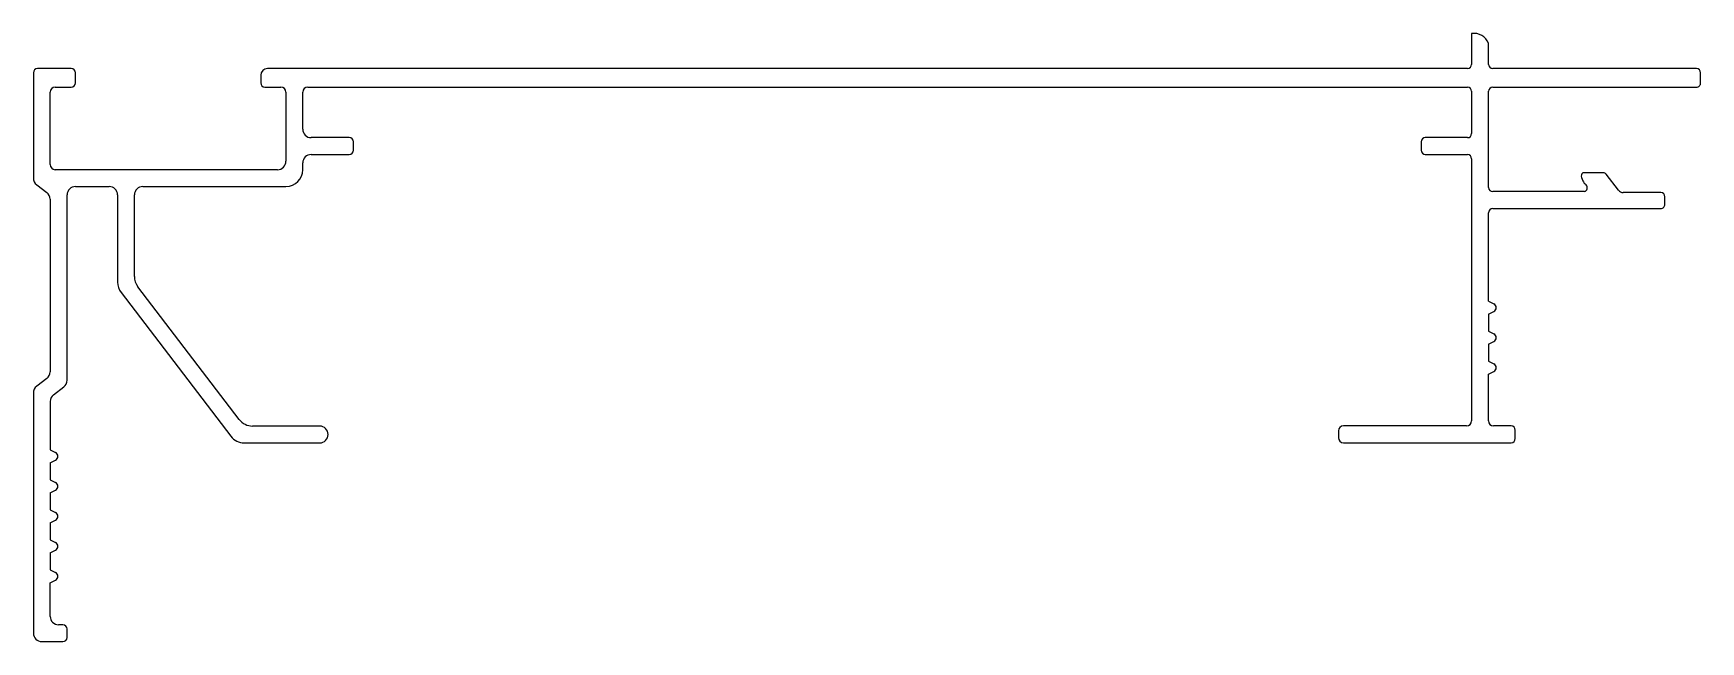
# Model space of a CAD drawing. Extents: x 499 to 598, y 710.3 to 746.3.
import ezdxf

# ---------------------------------------------------------------- set-up
doc = ezdxf.new("R2010")
doc.units = 0
doc.layers.get('0').update_dxf_attribs({"linetype": 'CONTINUOUS'})

msp = doc.modelspace()

# ---------------------------------------------------------------- linework, layer by layer
for p, q in [((584.404, 746.332), (584.404, 744.504)), ((585.404, 744.504), (585.404, 745.754)), ((499.004, 744.004), (499.004, 737.761)), ((501.254, 744.254), (499.254, 744.254)), ((501.504, 743.404), (501.504, 744.004)), ((512.504, 743.854), (512.504, 743.404)), ((584.154, 744.254), (512.904, 744.254)), ((597.753, 744.254), (585.654, 744.254)), ((598.003, 743.404), (598.003, 744.004)), ((500.004, 738.554), (500.004, 742.854)), ((500.304, 743.154), (501.254, 743.154)), ((512.754, 743.154), (513.704, 743.154)), ((514.004, 742.854), (514.004, 738.754)), ((515.004, 740.654), (515.004, 742.854)), ((515.304, 743.154), (584.154, 743.154)), ((584.404, 742.904), (584.404, 740.404)), ((585.404, 737.204), (585.404, 742.904)), ((585.654, 743.154), (597.753, 743.154)), ((517.754, 740.154), (515.504, 740.154)), ((518.004, 739.404), (518.004, 739.904)), ((581.404, 739.904), (581.404, 739.404)), ((584.154, 740.154), (581.654, 740.154)), ((515.004, 738.254), (515.004, 738.654)), ((515.504, 739.154), (517.754, 739.154)), ((581.654, 739.154), (584.154, 739.154)), ((584.404, 738.904), (584.404, 723.354)), ((513.504, 738.254), (500.304, 738.254)), ((590.929, 737.794), (591.001, 737.591)), ((592.218, 738.069), (591.003, 738.069)), ((593.13, 737.034), (592.399, 737.99)), ((499.202, 737.362), (499.805, 736.906)), ((501.004, 725.761), (501.004, 736.754)), ((501.504, 737.254), (503.504, 737.254)), ((504.004, 736.754), (504.004, 731.581)), ((505.004, 731.919), (505.004, 736.754)), ((505.504, 737.254), (514.004, 737.254)), ((591.105, 736.954), (585.654, 736.954)), ((595.634, 736.896), (593.408, 736.896)), ((595.884, 736.204), (595.884, 736.646)), ((500.004, 736.507), (500.004, 726.258)), ((585.404, 730.456), (585.404, 735.704)), ((585.654, 735.954), (595.634, 735.954)), ((504.209, 730.974), (510.731, 722.437)), ((511.225, 723.437), (505.209, 731.312)), ((585.404, 730.456), (585.727, 730.294)), ((585.404, 729.685), (585.727, 729.847)), ((585.404, 729.685), (585.404, 728.676)), ((585.404, 728.676), (585.727, 728.514)), ((585.404, 727.905), (585.727, 728.067)), ((585.404, 727.905), (585.404, 726.896)), ((585.404, 726.896), (585.727, 726.734)), ((499.805, 725.859), (499.202, 725.404)), ((585.404, 726.125), (585.727, 726.287)), ((585.404, 723.354), (585.404, 726.125)), ((499.004, 725.005), (499.004, 710.754)), ((500.202, 724.906), (500.805, 725.362)), ((500.004, 724.507), (500.004, 721.636)), ((516.004, 723.044), (512.02, 723.044)), ((576.497, 722.754), (576.497, 722.354)), ((584.104, 723.054), (576.797, 723.054)), ((586.747, 723.054), (585.704, 723.054)), ((586.997, 722.304), (586.997, 722.804)), ((511.525, 722.044), (516.004, 722.044)), ((576.797, 722.054), (586.747, 722.054)), ((500.004, 721.636), (500.327, 721.474)), ((500.004, 720.865), (500.327, 721.027)), ((500.004, 720.865), (500.004, 719.856)), ((500.004, 719.856), (500.327, 719.694)), ((500.004, 719.085), (500.327, 719.247)), ((500.004, 719.085), (500.004, 718.076)), ((500.004, 718.076), (500.327, 717.914)), ((500.004, 717.305), (500.327, 717.467)), ((500.004, 717.305), (500.004, 716.296)), ((500.004, 716.296), (500.327, 716.134)), ((500.004, 715.525), (500.327, 715.687)), ((500.004, 715.525), (500.004, 714.516)), ((500.004, 714.516), (500.327, 714.354)), ((500.004, 713.745), (500.327, 713.907)), ((500.004, 711.754), (500.004, 713.745)), ((500.754, 711.254), (500.504, 711.254)), ((501.004, 710.504), (501.004, 711.004)), ((499.504, 710.254), (500.754, 710.254))]:
    msp.add_line(p, q)
for centre, radius, start, end in [((584.539, 745.412), 0.93, 21.57384, 98.35857), ((584.154, 744.504), 0.25, 270.00002, 0.00002), ((585.654, 744.504), 0.25, 180, 269.99997), ((499.254, 744.004), 0.25, 90, 180), ((501.254, 744.004), 0.25, 0, 90), ((512.904, 743.854), 0.4, 90, 180), ((597.753, 744.004), 0.25, 0.00044, 89.99997), ((500.304, 742.854), 0.3, 90, 180), ((501.254, 743.404), 0.25, 270, 0), ((512.754, 743.404), 0.25, 180, 270), ((513.704, 742.854), 0.3, 0, 90), ((515.304, 742.854), 0.3, 90, 180), ((584.154, 742.904), 0.25, 360, 90), ((585.654, 742.904), 0.25, 90.0005, 180), ((597.753, 743.404), 0.25, 270, 0.00037), ((515.504, 740.654), 0.5, 180, 270), ((517.754, 739.904), 0.25, 0, 90), ((581.654, 739.904), 0.25, 90, 180), ((584.154, 740.404), 0.25, 270, 0), ((500.304, 738.554), 0.3, 180, 270), ((513.504, 738.754), 0.5, 270, 0), ((515.504, 738.654), 0.5, 90, 180), ((517.754, 739.404), 0.25, 270, 0), ((581.654, 739.404), 0.25, 180, 270), ((584.154, 738.904), 0.25, 360, 90), ((499.504, 737.761), 0.5, 180, 232.91785), ((514.004, 738.254), 1, 270, 0), ((591.164, 737.878), 0.25, 130.18211, 199.65382), ((591.862, 738.104), 1.002, 210.78031, 228.71051), ((592.211, 737.809), 0.261, 44.08155, 88.64112), ((499.504, 736.507), 0.5, 0, 52.91785), ((501.504, 736.754), 0.5, 90, 180), ((503.504, 736.754), 0.5, 0, 90), ((505.504, 736.754), 0.5, 90, 180), ((585.654, 737.204), 0.25, 180, 270), ((591.031, 737.182), 0.24, 288.03462, 44.87535), ((593.408, 737.246), 0.35, 217.42073, 269.99991), ((595.634, 736.646), 0.25, 0, 89.99991), ((585.654, 735.704), 0.25, 90, 180), ((595.634, 736.204), 0.25, 269.99999, 0.00001), ((506.004, 731.919), 1, 180, 217.3788), ((505.004, 731.581), 1, 180, 217.3788), ((585.615, 730.071), 0.25, 296.56505, 63.43495), ((585.615, 728.291), 0.25, 296.56505, 63.43495), ((585.615, 726.511), 0.25, 296.56505, 63.43495), ((499.504, 726.258), 0.5, 307.08047, 0), ((500.504, 725.761), 0.5, 307.08215, 0), ((499.504, 725.005), 0.5, 127.08047, 180), ((500.504, 724.507), 0.5, 127.08215, 179.99894), ((512.02, 724.044), 1, 217.3788, 270), ((516.004, 722.544), 0.5, 270, 90), ((576.797, 722.754), 0.3, 90, 180), ((584.104, 723.354), 0.3, 270, 0), ((585.704, 723.354), 0.3, 180, 270), ((586.747, 722.804), 0.25, 0, 90), ((511.525, 723.044), 1, 217.3788, 270), ((576.797, 722.354), 0.3, 180, 270), ((586.747, 722.304), 0.25, 270, 0), ((500.215, 721.251), 0.25, 296.56505, 63.43495), ((500.215, 719.471), 0.25, 296.56505, 63.43495), ((500.215, 717.691), 0.25, 296.56505, 63.43495), ((500.215, 715.911), 0.25, 296.56505, 63.43495), ((500.215, 714.131), 0.25, 296.56505, 63.43495), ((500.504, 711.754), 0.5, 180, 270), ((500.754, 711.004), 0.25, 0, 90), ((499.504, 710.754), 0.5, 180, 270), ((500.754, 710.504), 0.25, 270, 0)]:
    msp.add_arc(centre, radius, start, end)

doc.saveas('drawing.dxf')
